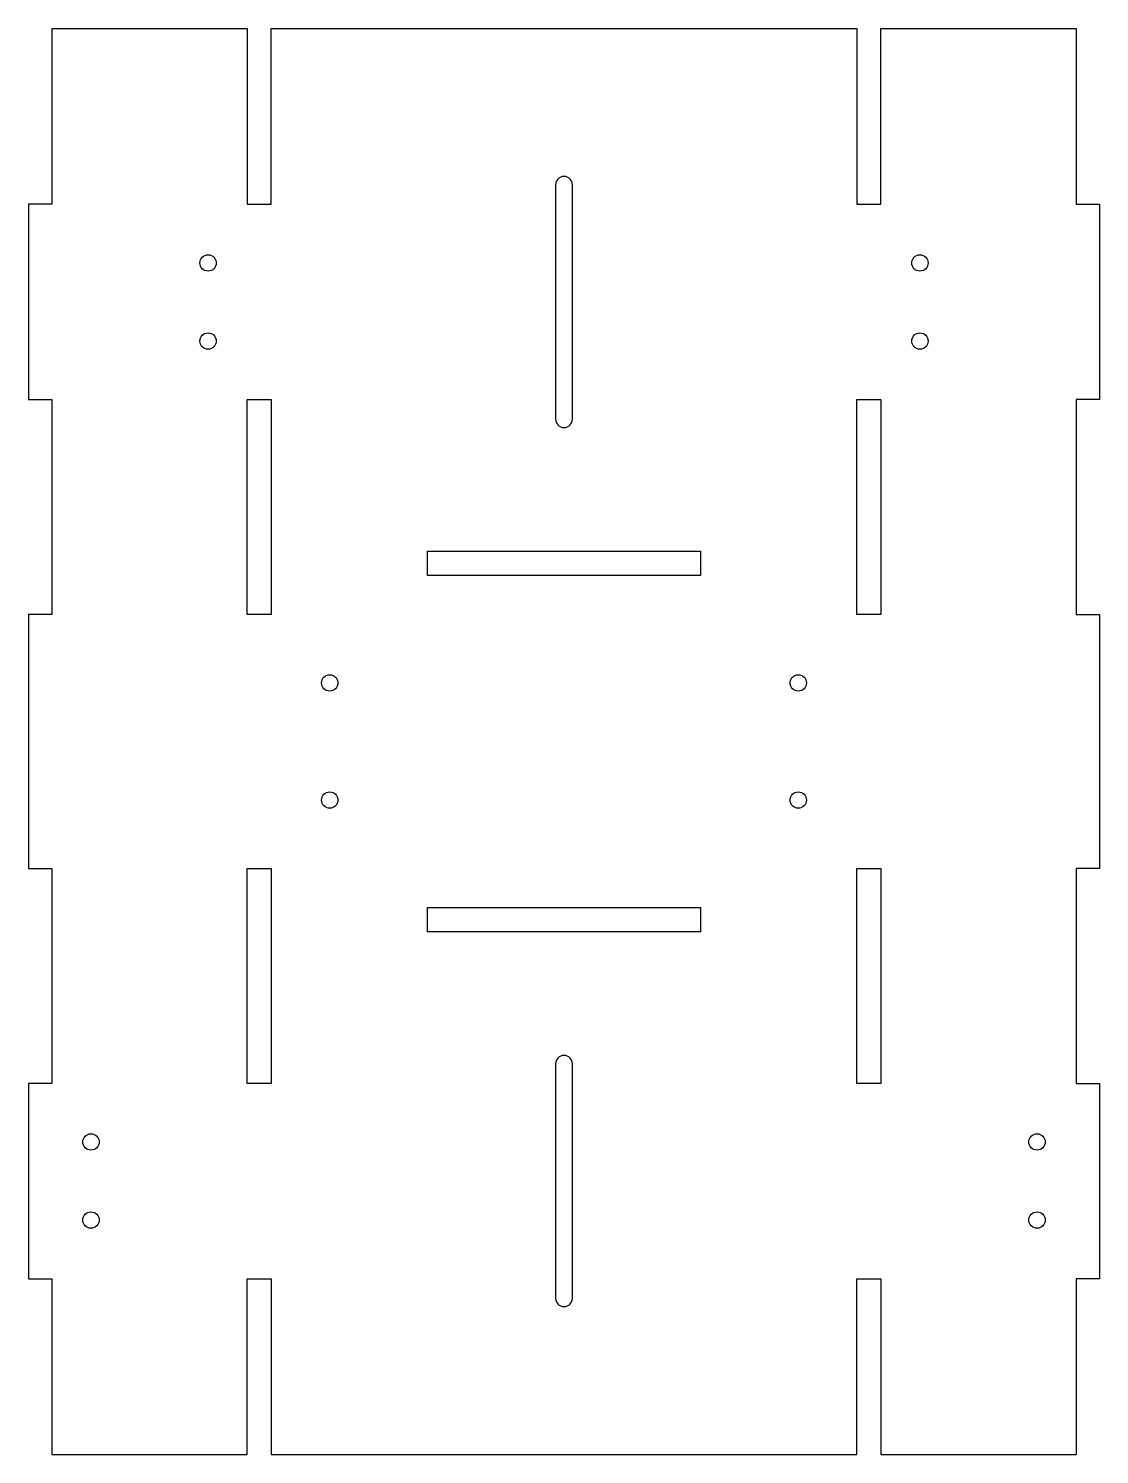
# Model space of a CAD drawing. Header units: millimetres. Extents: x -137 to 137, y -182 to 182.
import ezdxf

# ---------------------------------------------------------------- set-up
doc = ezdxf.new("R2010")
doc.units = ezdxf.units.MM
doc.layers.add('Sketch', color=7, linetype='CONTINUOUS')

msp = doc.modelspace()

# ---------------------------------------------------------------- linework, layer by layer
at = {"layer": 'Sketch'}
for p, q in [((-131.15, 182.5), (-81.15, 182.5)), ((-131.15, 182.5), (-131.15, 137.5)), ((-81.15, 182.5), (-81.15, 137.5)), ((-75, 182.5), (75, 182.5)), ((-75, 137.5), (-75, 182.5)), ((75, 182.5), (75, 137.5)), ((81.15, 182.5), (131.15, 182.5)), ((81.15, 137.5), (81.15, 182.5)), ((131.15, 182.5), (131.15, 137.5)), ((-2.15, 142.5), (-2.15, 82.5)), ((2.15, 82.5), (2.15, 142.5)), ((-131.15, 137.5), (-137.15, 137.5)), ((-137.15, 137.5), (-137.15, 87.5)), ((-81.15, 137.5), (-75, 137.5)), ((75, 137.5), (81.15, 137.5)), ((131.15, 137.5), (137.15, 137.5)), ((137.15, 137.5), (137.15, 87.5)), ((-137.15, 87.5), (-131.15, 87.5)), ((-131.15, 87.5), (-131.15, 32.5)), ((-81.15, 87.5), (-75, 87.5)), ((-81.15, 32.5), (-81.15, 87.5)), ((-75, 87.5), (-75, 32.5)), ((75, 87.5), (81.15, 87.5)), ((75, 32.5), (75, 87.5)), ((81.15, 87.5), (81.15, 32.5)), ((131.15, 87.5), (131.15, 32.5)), ((137.15, 87.5), (131.15, 87.5)), ((-35, 48.75), (35, 48.75)), ((-35, 42.5), (-35, 48.75)), ((35, 48.75), (35, 42.5)), ((35, 42.5), (-35, 42.5)), ((-131.15, 32.5), (-137.15, 32.5)), ((-137.15, 32.5), (-137.15, -32.5)), ((-75, 32.5), (-81.15, 32.5)), ((81.15, 32.5), (75, 32.5)), ((131.15, 32.5), (137.15, 32.5)), ((137.15, 32.5), (137.15, -32.5)), ((-137.15, -32.5), (-131.15, -32.5)), ((-131.15, -32.5), (-131.15, -87.5)), ((-81.15, -32.5), (-75, -32.5)), ((-81.15, -87.5), (-81.15, -32.5)), ((-75, -32.5), (-75, -87.5)), ((75, -32.5), (81.15, -32.5)), ((75, -87.5), (75, -32.5)), ((81.15, -32.5), (81.15, -87.5)), ((131.15, -32.5), (131.15, -87.5)), ((137.15, -32.5), (131.15, -32.5)), ((-35, -42.5), (35, -42.5)), ((-35, -48.75), (-35, -42.5)), ((35, -42.5), (35, -48.75)), ((35, -48.75), (-35, -48.75)), ((-2.15, -82.5), (-2.15, -142.5)), ((2.15, -142.5), (2.15, -82.5)), ((-131.15, -87.5), (-137.15, -87.5)), ((-137.15, -87.5), (-137.15, -137.5)), ((-75, -87.5), (-81.15, -87.5)), ((81.15, -87.5), (75, -87.5)), ((131.15, -87.5), (137.15, -87.5)), ((137.15, -87.5), (137.15, -137.5)), ((-137.15, -137.5), (-131.15, -137.5)), ((-131.15, -137.5), (-131.15, -182.5)), ((-81.15, -182.5), (-81.15, -137.5)), ((-81.15, -137.5), (-75, -137.5)), ((-75, -137.5), (-75, -182.5)), ((75, -182.5), (75, -137.5)), ((75, -137.5), (81.15, -137.5)), ((81.15, -137.5), (81.15, -182.5)), ((131.15, -137.5), (131.15, -182.5)), ((137.15, -137.5), (131.15, -137.5)), ((-131.15, -182.5), (-81.15, -182.5)), ((-75, -182.5), (75, -182.5)), ((81.15, -182.5), (131.15, -182.5))]:
    msp.add_line(p, q, dxfattribs=at)
for centre in [(-91.15, 122.5), (91.15, 122.5), (-91.15, 102.5), (91.15, 102.5), (-60, 15), (60, 15), (-60, -15), (60, -15), (-121.15, -102.5), (121.15, -102.5), (-121.15, -122.5), (121.15, -122.5)]:
    msp.add_circle(centre, 2.1, dxfattribs=at)
for centre, start, end in [((0, 142.5), 0, 180), ((0, 82.5), 180, 0), ((0, -82.5), 0, 180), ((0, -142.5), 180, 0)]:
    msp.add_arc(centre, 2.15, start, end, dxfattribs=at)

doc.saveas('drawing.dxf')
